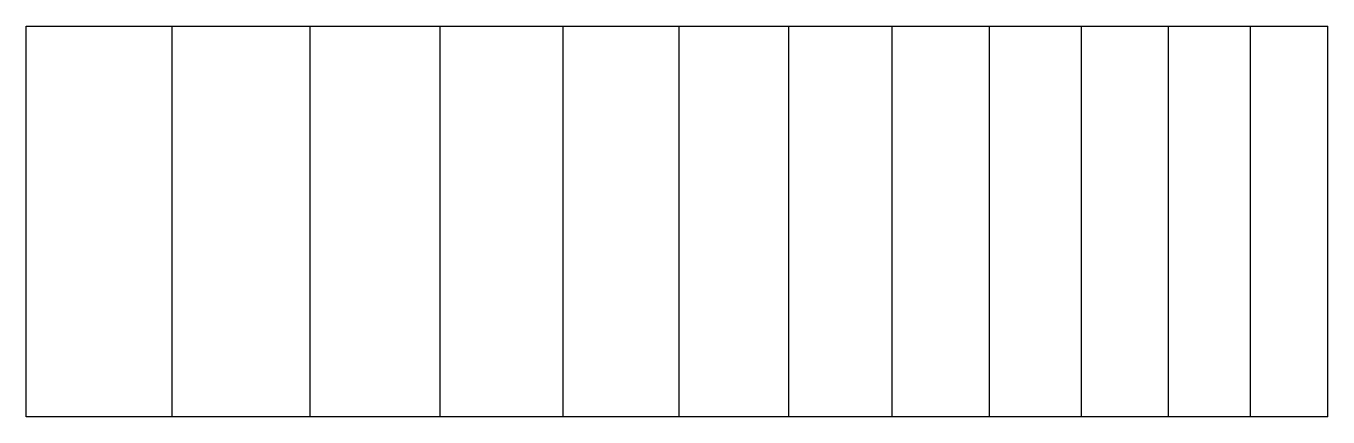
# Model space of a CAD drawing. Header units: millimetres. Extents: x 0 to 150, y 0 to 45.
import ezdxf

# ---------------------------------------------------------------- set-up
doc = ezdxf.new("R2010")
doc.units = ezdxf.units.MM
doc.layers.get('0').update_dxf_attribs({"linetype": 'CONTINUOUS', "lineweight": 25, "true_color": 0x000000})

msp = doc.modelspace()

# ---------------------------------------------------------------- linework, layer by layer
for p, q in [((0, 0), (0, 45)), ((0, 45), (150, 45)), ((16.838, 0), (16.838, 45)), ((32.73, 0), (32.73, 45)), ((47.731, 0), (47.731, 45)), ((61.89, 0), (61.89, 45)), ((75.254, 0), (75.254, 45)), ((87.868, 0), (87.868, 45)), ((99.774, 0), (99.774, 45)), ((111.012, 0), (111.012, 45)), ((121.619, 0), (121.619, 45)), ((131.631, 0), (131.631, 45)), ((141.081, 0), (141.081, 45)), ((150, 0), (150, 45)), ((150, 0), (0, 0))]:
    msp.add_line(p, q)

doc.saveas('drawing.dxf')
